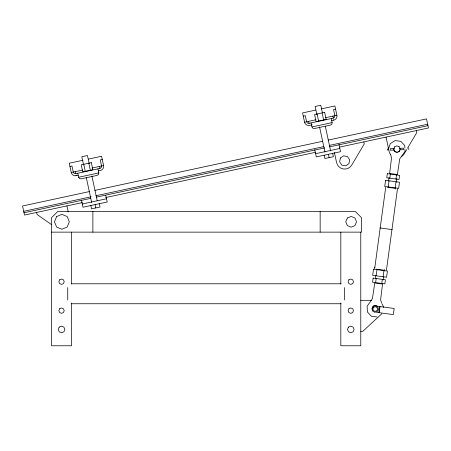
<?xml version="1.0" encoding="UTF-8"?>
<svg xmlns="http://www.w3.org/2000/svg" width="451" height="451" viewBox="0 0 451 451"><rect width="100%" height="100%" fill="white"/><g stroke="black" fill="none" stroke-linecap="round" stroke-linejoin="round"><path stroke-width="0.68" d="M51.561 232.135L51.561 217.67L57.756 211.474L355.281 211.474L361.476 217.67L361.476 232.135L51.561 232.135L51.561 345.77L71.517 345.77L71.517 302.982M320.154 232.135L320.154 211.474M374.668 268.666L385.718 187.295M375.401 278.199L375.773 275.448M388.593 181.06L389.061 177.615M376.145 275.803L376.98 269.664M388.21 186.951L389.044 180.806M375.638 282.619L376.19 278.521M389.811 178.201L390.369 174.109M381.777 283.454L382.335 279.355M395.955 179.036L396.508 174.943M383.108 276.751L383.936 270.611M395.166 187.898L396.001 181.753M383.091 279.947L383.559 276.502M384.303 270.995L384.489 269.619M395.437 188.997L395.623 187.622M396.373 182.114L396.841 178.669M378.823 312.644L379.657 306.5M379.195 312.695L380.03 306.55M97.952 168.871L98.82 172.913L98.538 174.469L97.236 175.366L81.079 178.85L79.523 178.568L78.626 177.266L77.752 173.229M331.271 118.568L332.139 122.604L331.857 124.16L330.555 125.062L314.398 128.546L312.842 128.264L311.945 126.962L311.072 122.92M388.458 149.095L390.262 143.627L395.144 140.582L400.849 141.355L404.739 145.594L404.868 148.148M394.557 146.908L393.61 149.315L394.67 151.609L397.043 152.489L399.344 151.429L400.217 149.05L399.084 146.727M399.693 150.11L399.265 151.26L397.596 152.032M374.51 267.871L374.877 267.139M386.434 270.267L397.478 188.89M406.774 149.49L404.276 153.712A8.265 8.265 0 0 1 401.537 156.514M407.49 148.283L416.769 132.594L416.329 130.576M387.905 148.774L387.246 149.569L387.967 150.301M69.956 166.453L71.974 166.019L73.282 172.079L74.178 173.376L75.734 173.663L99.97 168.437L101.272 167.535L101.554 165.979L100.246 159.925L102.27 159.485M303.269 116.149L305.293 115.715L306.595 121.77L307.497 123.072L309.053 123.36L333.289 118.134L334.591 117.232L334.873 115.676L333.565 109.616L335.589 109.181M394.49 146.941L396.784 145.882L399.158 146.755M83.007 160.257L69.257 163.223L71.258 172.513A4.132 4.132 0 0 0 76.168 175.681L78.192 175.247M88.509 159.068L101.571 156.255L103.572 165.545A4.132 4.132 0 0 1 100.404 170.455L98.386 170.89M315.638 110.1L302.576 112.919L304.577 122.21A4.132 4.132 0 0 0 309.487 125.378L312.182 124.797M321.14 108.916L334.89 105.946L336.891 115.242A4.132 4.132 0 0 1 333.723 120.152L331.705 120.586M71.258 172.513L82.702 170.044M92.128 168.014L103.572 165.545M304.577 122.21L316.021 119.74M325.447 117.711L336.891 115.242M78.626 177.266L98.82 172.913M311.945 126.962L332.139 122.604M89.298 191.596L22.55 205.989L24.506 215.054L82.307 202.589M94.806 190.407L322.583 141.298M328.091 140.109L426.494 118.895L428.45 127.96L339.676 147.099M23.7 211.316L91.136 196.777M95.956 195.74L323.733 146.626M329.241 145.442L427.644 124.222M24.004 212.748L90.758 198.355M96.26 197.166L324.731 147.905M329.546 146.868L427.954 125.654M105.709 197.549L315.593 152.291M82.274 203.999L106.509 198.773M315.593 153.695L339.828 148.469M394.45 148.514L390.278 148.683L390.34 150.211L394.512 150.042M399.321 148.323L403.493 148.159L403.549 149.687L400.076 149.822M71.258 283.786L341.074 283.786M360.777 300.315L371.793 300.315M71.258 303.748L341.074 303.748M360.777 331.31L362.841 331.31L380.853 314.646A8.265 8.265 0 0 0 381.738 313.687M387.539 187.278L395.73 188.388M379.934 227.947L392.218 229.615M376.422 269.174L384.607 270.284M377.538 306.212L394.163 308.473L393.328 314.612L376.703 312.357M377.002 316.98L371.297 316.207L367.407 311.962L367.125 306.218L372.408 298.714L374.747 283.019L382.527 284.074L380.599 299.825L381.585 303.106M396.463 152.077L394.738 151.44L393.965 149.766M51.403 224.53L37.061 214.462L36.621 212.444M377.65 306.618L376.247 305.428L373.8 305.631L372.216 307.503L372.419 309.95M390.56 154.451L391.547 157.737L389.619 173.483L397.399 174.543L399.738 158.848L405.026 151.344L404.93 149.428M386.033 137.104L389.083 151.243A8.265 8.265 0 0 0 390.797 154.772M363.816 141.896L364.256 143.914L351.763 165.032A8.265 8.265 0 0 1 336.57 162.569L334.394 152.466M332.855 116.11L333.289 118.134M333.61 119.611L333.723 120.152M338.96 144.427L340.528 151.699L316.292 156.925L314.725 149.653M332.652 153.396L333.362 156.711L324.883 158.538L324.168 155.229M322.403 112.739L320.785 105.23L315.131 106.447L316.895 114.639M325.346 126.393L330.645 150.972M322.115 112.891L323.638 119.96M328.407 154.31L329.123 157.625M317.076 113.979L318.598 121.043M319.545 126.928L324.991 152.19M308.619 121.336L309.053 123.36M99.536 166.419L99.97 168.437M105.771 195.339L107.208 202.003L82.973 207.229L81.406 199.956M99.333 203.7L100.043 207.015L91.564 208.841L90.848 205.532M89.23 163.724L87.466 155.533L81.811 156.751L83.576 164.948M91.88 176.014L97.179 200.594M88.796 163.194L90.324 170.264M95.088 204.619L95.804 207.928M83.756 164.282L85.278 171.352M86.226 177.237L91.671 202.493M75.3 171.639L75.734 173.663M76.056 175.14L76.168 175.681M66.917 205.91L68.225 211.97M408.702 147.951L408.764 149.478M360.777 232.135L360.777 345.77L340.815 345.77L340.815 302.982M344.598 287.558L344.598 299.971M340.815 232.135L340.815 284.04M92.883 211.474L92.883 232.135M71.517 232.135L71.517 284.04M67.735 287.558L67.735 299.971M382.003 303.827A8.265 8.265 0 0 1 383.429 307.481M373.496 269.191L372.661 275.335L386.586 277.224L387.42 271.079L373.496 269.191M385.56 180.338L384.726 186.477L398.65 188.366L399.485 182.227L385.56 180.338M373.124 278.104L372.565 282.202L384.85 283.871L385.408 279.772L373.124 278.104M387.296 173.691L386.744 177.784L399.028 179.453L399.58 175.36L387.296 173.691M340.358 158.053L339.654 161.903L341.881 165.117L345.725 165.821L348.944 163.595L349.643 159.75L347.422 156.531L343.572 155.832L340.358 158.053M56.629 216.542L54.453 221.802L56.629 227.062L61.888 229.243L67.148 227.062L69.324 221.802L67.148 216.542L61.888 214.366L56.629 216.542M59.639 279.823L58.85 281.723L59.639 283.623L61.539 284.406L63.439 283.623L64.222 281.723L63.439 279.823L61.539 279.034L59.639 279.823M59.639 308.749L58.85 310.649L59.639 312.549L61.539 313.332L63.439 312.549L64.222 310.649L63.439 308.749L61.539 307.96L59.639 308.749M59.199 327.11L58.23 329.45L59.199 331.784L61.539 332.753L63.873 331.784L64.843 329.45L63.873 327.11L61.539 326.141L59.199 327.11M347.349 218.002L345.776 221.802L347.349 225.601L351.149 227.174L354.948 225.601L356.521 221.802L354.948 218.002L351.149 216.429L347.349 218.002M348.899 279.823L348.11 281.723L348.899 283.623L350.799 284.406L352.693 283.623L353.483 281.723L352.693 279.823L350.799 279.034L348.899 279.823M348.899 308.749L348.11 310.649L348.899 312.549L350.799 313.332L352.693 312.549L353.483 310.649L352.693 308.749L350.799 307.96L348.899 308.749M348.46 327.11L347.49 329.45L348.46 331.784L350.799 332.753L353.133 331.784L354.103 329.45L353.133 327.11L350.799 326.141L348.46 327.11M373.208 306.392L371.934 308.58L372.577 311.027L374.764 312.301L377.211 311.658L378.485 309.471L377.842 307.024L375.655 305.75L373.208 306.392M373.783 307.148L372.876 308.709L373.332 310.451L374.894 311.359L376.636 310.897L377.543 309.341L377.081 307.599L375.525 306.691L373.783 307.148M91.316 162.653L81.236 164.824L82.758 171.893L92.844 169.717L91.316 162.653M324.635 112.344L314.556 114.52L316.078 121.59L326.163 119.414L324.635 112.344"/></g></svg>
